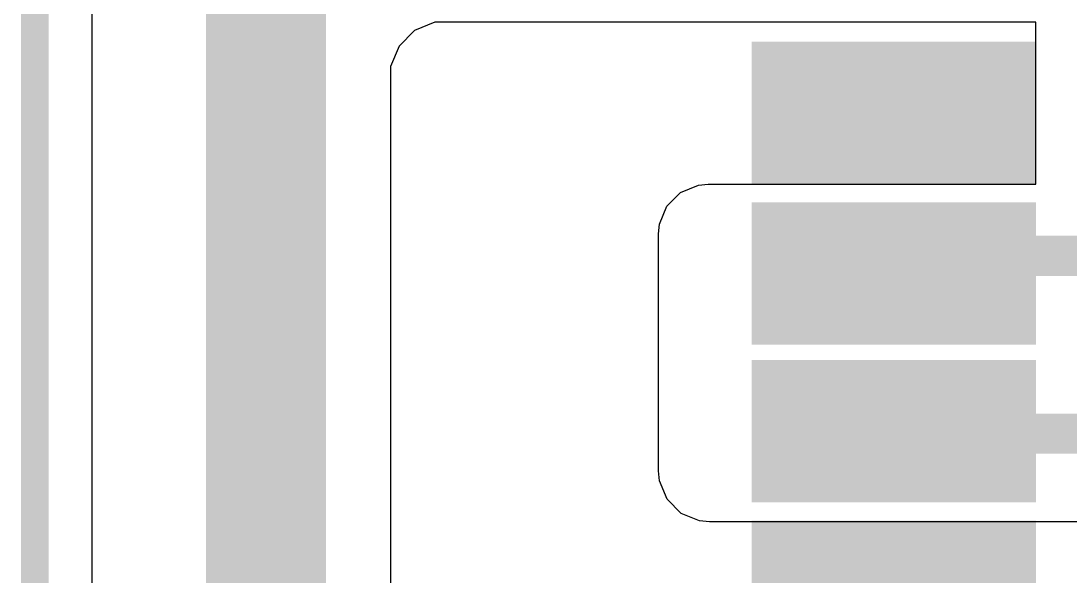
# Model space of a CAD drawing. Header units: inches. Extents: x -18 to 5357, y -8 to 5291.
# Drawn here: x -4.06 to 2.59, y 24.15 to 27.67 of the extents above; entities that cross this region are included whole.
import ezdxf

# ---------------------------------------------------------------- set-up
doc = ezdxf.new("R2010")
doc.units = ezdxf.units.IN
for name, color, linetype in [('Board Outline', 216, 'Continuous'), ('Bottom Layer', 5, 'Continuous'), ('Ground', 16, 'Continuous'), ('Power', 76, 'Continuous'), ('Top Layer', 1, 'Continuous'), ('Top Overlay', 2, 'Continuous'), ('Top Paste', 8, 'Continuous'), ('Top Solder', 216, 'Continuous')]:
    doc.layers.add(name, color=color, linetype=linetype)

# ---------------------------------------------------------------- blocks, each defined once
blk = doc.blocks.new('TYPE_C_31_M_17__87')
at = {"layer": 'Top Layer'}
for points in [[(-1.17, 1.19), (-1.87, 1.19), (-1.87, 2.79), (-1.17, 2.79)], [(-0.15, 1.19), (-0.85, 1.19), (-0.85, 2.79), (-0.15, 2.79)], [(0.15, 2.79), (0.85, 2.79), (0.85, 1.19), (0.15, 1.19)], [(1.17, 2.79), (1.87, 2.79), (1.87, 1.19), (1.17, 1.19)]]:
    blk.add_hatch(color=1, dxfattribs=at).paths.add_polyline_path(points)
at = {"layer": 'Top Paste'}
for points in [[(-1.17, 1.19), (-1.87, 1.19), (-1.87, 2.79), (-1.17, 2.79)], [(-0.15, 1.19), (-0.85, 1.19), (-0.85, 2.79), (-0.15, 2.79)], [(0.15, 2.79), (0.85, 2.79), (0.85, 1.19), (0.15, 1.19)], [(1.17, 2.79), (1.87, 2.79), (1.87, 1.19), (1.17, 1.19)]]:
    blk.add_hatch(color=8, dxfattribs=at).paths.add_polyline_path(points)
at = {"layer": 'Top Solder'}
for points in [[(-1.0684, 1.0884), (-1.9716, 1.0884), (-1.9716, 2.8916), (-1.0684, 2.8916)], [(-0.0484, 1.0884), (-0.9516, 1.0884), (-0.9516, 2.8916), (-0.0484, 2.8916)], [(0.0484, 2.8916), (0.9516, 2.8916), (0.9516, 1.0884), (0.0484, 1.0884)], [(1.0684, 2.8916), (1.9716, 2.8916), (1.9716, 1.0884), (1.0684, 1.0884)]]:
    blk.add_hatch(color=216, dxfattribs=at).paths.add_polyline_path(points)
at = {"layer": 'Top Overlay'}
blk.add_lwpolyline([(4.4961, -3.431, 0.127, 0.127, 0), (-4.4995, -3.431, 0.127, 0.127, 0)], format="xyseb", dxfattribs=at)

msp = doc.modelspace()

# ---------------------------------------------------------------- linework, layer by layer
at = {"layer": 'Board Outline'}
msp.add_lwpolyline([(-3.9999, -1.4599, 0.127, 0.127, 0), (-3.9999, 73.4601, 0.127, 0.127, 0)], format="xyseb", dxfattribs=at)
at = {"layer": 'Bottom Layer'}
msp.add_line((-3.6114, 22.0229), (-3.6114, 29.1084), dxfattribs=at)
at = {"layer": 'Ground'}
msp.add_line((-3.6114, 22.0229), (-3.6114, 29.1084), dxfattribs=at)
at = {"layer": 'Power'}
msp.add_line((-3.6114, 22.0229), (-3.6114, 29.1084), dxfattribs=at)
at = {"layer": 'Top Layer'}
for p, q in [((-1.5677, 27.6072), (-1.6664, 27.5085)), ((-1.4388, 27.6606), (-1.5677, 27.6072)), ((-1.369, 27.6606), (-1.4388, 27.6606)), ((2.3709, 27.6606), (-1.369, 27.6606)), ((2.3709, 26.6332), (2.3709, 27.6606)), ((-1.6664, 27.5085), (-1.7198, 27.3796)), ((-1.7198, 27.3796), (-1.7198, 27.3098)), ((-1.7198, 27.3098), (-1.7198, 27.3098)), ((-1.7198, 27.3098), (-1.7198, 23.8783)), ((0.1182, 26.58), (0.232, 26.6272)), ((0.232, 26.6272), (0.2936, 26.6332)), ((0.2936, 26.6332), (0.2936, 26.6332)), ((0.2936, 26.6332), (2.3709, 26.6332)), ((0.0311, 26.4929), (0.1182, 26.58)), ((-0.016, 26.3791), (0.0311, 26.4929)), ((-0.0221, 26.3175), (-0.016, 26.3791)), ((-0.0221, 24.8125), (-0.0221, 26.3175)), ((-0.0159, 24.7494), (-0.0221, 24.8125)), ((-0.0221, 24.8125), (-0.0221, 24.8125)), ((0.0324, 24.6328), (-0.0159, 24.7494)), ((0.1217, 24.5435), (0.0324, 24.6328)), ((0.2383, 24.4952), (0.1217, 24.5435)), ((0.3014, 24.489), (0.2383, 24.4952)), ((8.032, 24.489), (0.3014, 24.489))]:
    msp.add_line(p, q, dxfattribs=at)
for points in [[(-2.5101, 21.2457, 0.762, 0.762, 0), (-2.5101, 29.8857, 0.762, 0.762, 0)], [(1.4699, 26.0657, 0.254, 0.254, 0), (1.5821, 26.1779, 0.254, 0.254, 0)], [(1.5821, 26.1779, 0.254, 0.254, 0), (3.6473, 26.1779, 0.254, 0.254, 0)], [(1.4866, 25.049, 0.254, 0.254, 0), (3.6903, 25.049, 0.254, 0.254, 0)]]:
    msp.add_lwpolyline(points, format="xyseb", dxfattribs=at)
for points in [[(1.5186, 26.1779, 0.127, 0.127, 1), (1.6456, 26.1779, 0.127, 0.127, 1)], [(1.5186, 26.1779, 0.127, 0.127, 1), (1.6456, 26.1779, 0.127, 0.127, 1)], [(1.4064, 26.0657, 0.127, 0.127, 1), (1.5334, 26.0657, 0.127, 0.127, 1)], [(1.4231, 25.049, 0.127, 0.127, 1), (1.5501, 25.049, 0.127, 0.127, 1)]]:
    msp.add_lwpolyline(points, format="xyseb", close=True, dxfattribs=at)

# ---------------------------------------------------------------- block references
at = {"rotation": 270}
msp.add_blockref('TYPE_C_31_M_17__87', (-0.5201, 25.5657), dxfattribs=at)

doc.saveas('drawing.dxf')
